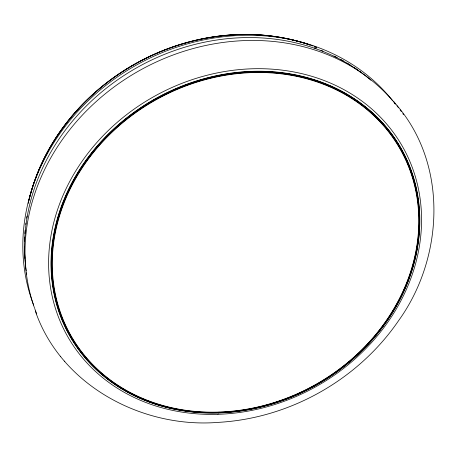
<?xml version="1.0" encoding="UTF-8"?>
<svg xmlns="http://www.w3.org/2000/svg" width="457" height="457" viewBox="0 0 457 457"><rect width="100%" height="100%" fill="white"/><g stroke="black" fill="none" stroke-linecap="round" stroke-linejoin="round"><path stroke-width="0.69" d="M35.303 310.994C60.815 385.382 142.241 428.62 218.417 422.359L218.64 422.348C289.732 418.275 357.945 379.836 398.258 321.14L398.384 320.951C443.199 259.039 448.397 166.988 397.984 106.635M393.391 101.163L397.63 106.19M60.433 356.226L60.735 356.597M64.454 361.116L64.757 361.481M24.901 258.274A206.907 180.721 -29.4 0 1 24.655 254.206M24.489 249.431A206.907 180.721 -29.4 0 1 24.455 246.689M24.518 241.176A206.907 180.721 -29.4 0 1 24.678 237.017M24.889 233.544A206.907 180.721 -29.4 0 1 25.175 230.06M25.769 224.473A206.907 180.721 -29.4 0 1 25.946 223.073M26.655 218.166A206.907 180.721 -29.4 0 1 27.003 216.058M314.256 47.819A206.907 180.721 -29.4 0 1 316.101 48.471M321.082 50.356A206.907 180.721 -29.4 0 1 323.059 51.15M334.004 56.045A206.907 180.721 -29.4 0 1 337.129 57.605M340.825 59.553A206.907 180.721 -29.4 0 1 343.853 61.238M346.834 62.975A206.907 180.721 -29.4 0 1 350.925 65.488M353.792 67.35A206.907 180.721 -29.4 0 1 358.282 70.424M359.927 71.612A206.907 180.721 -29.4 0 1 361.019 72.412M28.197 203.388A204.896 179.51 -29.4 0 1 28.477 202.12M28.768 200.852A204.896 179.51 -29.4 0 1 312.976 45.997M359.893 71.669A204.896 179.51 -29.4 0 1 360.944 72.486M28.774 200.971A204.959 179.55 -29.4 0 1 302.905 42.69M303.528 42.878A204.959 179.55 -29.4 0 1 309.72 44.877M314.41 46.557A204.959 179.55 -29.4 0 1 316.398 47.311M360.007 71.743A204.959 179.55 -29.4 0 1 361.059 72.56M33.629 305.059A208.426 182.063 -29.4 0 1 134.861 65.945A208.426 182.063 -29.4 0 1 392.563 100.591M394.174 102.642A208.426 182.063 -29.4 0 1 395.356 104.19M26.735 274.171A207.415 181.023 -29.4 0 1 26.523 272.852M26.226 270.864A207.415 181.023 -29.4 0 1 138.711 66.653A207.415 181.023 -29.4 0 1 370.93 80.226M36.76 313.925A209.677 182.372 -29.4 0 1 34.669 308.435M34.452 307.818A209.677 182.372 -29.4 0 1 32.773 302.842M32.578 302.214A209.677 182.372 -29.4 0 1 141.219 69.595A209.677 182.372 -29.4 0 1 394.877 103.248M396.939 105.784A209.677 182.372 -29.4 0 1 398.55 107.841M400.126 109.92A209.677 182.372 -29.4 0 1 401.28 111.491M402.788 113.604A209.677 182.372 -29.4 0 1 403.525 114.667M29.242 199.206A205.027 179.59 -29.4 0 1 29.876 196.676M30.042 196.042A205.027 179.59 -29.4 0 1 309.829 44.957M314.519 46.637A205.027 179.59 -29.4 0 1 316.507 47.391M218.914 412.334A189.535 163.526 -29.4 0 0 402.154 152.021A189.535 163.526 -29.4 0 0 85.442 162.498A189.535 163.526 -29.4 0 0 218.914 412.334M219.006 412.083A189.198 163.235 -29.4 0 0 401.874 152.204A189.198 163.235 -29.4 0 0 85.722 162.726A189.198 163.235 -29.4 0 0 219.006 412.083M218.754 412.768A190.118 164.034 -29.4 0 0 402.634 151.69A190.118 164.034 -29.4 0 0 84.956 162.104A190.118 164.034 -29.4 0 0 218.754 412.768M217.955 414.305A192.5 166.148 -29.4 0 0 404.468 150.107A192.5 166.148 -29.4 0 0 82.831 160.207A192.5 166.148 -29.4 0 0 217.955 414.305M218.829 412.562A189.838 163.795 -29.4 0 0 402.406 151.85A189.838 163.795 -29.4 0 0 85.191 162.292A189.838 163.795 -29.4 0 0 218.829 412.562M218.68 412.951A190.369 164.257 -29.4 0 0 402.84 151.547A190.369 164.257 -29.4 0 0 84.751 161.927A190.369 164.257 -29.4 0 0 218.68 412.951"/></g></svg>
